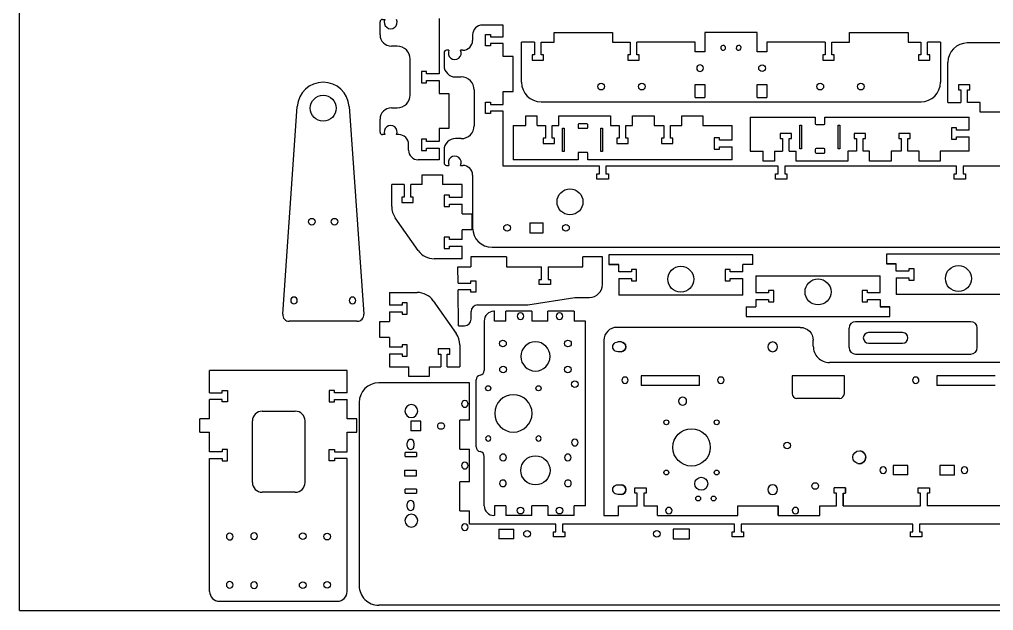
# Model space of a CAD drawing. Header units: millimetres. Extents: x -2 to 1014, y -223 to 1352.
# Drawn here: x -2 to 598, y 589 to 953 of the extents above; entities that cross this region are included whole.
import ezdxf

# ---------------------------------------------------------------- set-up
doc = ezdxf.new("R2010")
doc.units = ezdxf.units.MM
doc.layers.get('0').update_dxf_attribs({"lineweight": 0})

msp = doc.modelspace()

# ---------------------------------------------------------------- linework, layer by layer
at = {"color": 7, "lineweight": -3}
for p, q in [((-2.24, 589.11), (-2.24, 1351.61)), ((219.93, 944.02), (219.93, 951.99)), ((221.43, 953.49), (222.93, 953.49)), ((256.4, 953.99), (256.4, 920.04)), ((295.88, 950.04), (282.97, 950.04)), ((295.88, 942.86), (295.88, 950.04)), ((276.97, 944.04), (276.97, 940.54)), ((284.88, 937.31), (284.88, 944.31)), ((284.88, 944.31), (288.08, 944.31)), ((288.08, 944.31), (288.08, 942.86)), ((288.08, 942.86), (295.88, 942.86)), ((327.14, 945.44), (363.15, 945.44)), ((327.14, 939.44), (327.14, 945.44)), ((363.15, 945.44), (363.15, 939.44)), ((420.09, 945.44), (420.09, 933.44)), ((452.31, 945.44), (420.09, 945.44)), ((452.31, 933.44), (452.31, 945.44)), ((509.25, 945.44), (545.26, 945.44)), ((509.25, 939.44), (509.25, 945.44)), ((545.26, 945.44), (545.26, 939.44)), ((230.5, 937.02), (226.93, 937.02)), ((288.08, 937.31), (284.88, 937.31)), ((295.88, 938.76), (288.08, 938.76)), ((288.08, 938.76), (288.08, 937.31)), ((295.88, 930.76), (295.88, 938.76)), ((307.14, 914.74), (307.14, 939.44)), ((315.09, 939.44), (307.14, 939.44)), ((315.09, 939.44), (315.09, 931.64)), ((319.19, 939.44), (327.14, 939.44)), ((319.19, 931.64), (319.19, 939.44)), ((363.15, 939.44), (374.09, 939.44)), ((374.09, 939.44), (374.09, 931.64)), ((414.09, 939.44), (378.19, 939.44)), ((378.19, 931.64), (378.19, 939.44)), ((414.09, 933.44), (414.09, 939.44)), ((494.21, 939.44), (458.31, 939.44)), ((458.31, 939.44), (458.31, 933.44)), ((494.21, 939.44), (494.21, 931.64)), ((498.31, 939.44), (509.25, 939.44)), ((498.31, 931.64), (498.31, 939.44)), ((545.26, 939.44), (553.21, 939.44)), ((553.21, 939.44), (553.21, 931.64)), ((565.26, 939.44), (557.31, 939.44)), ((557.31, 931.64), (557.31, 939.44)), ((565.26, 939.44), (565.26, 914.74)), ((815.91, 938.99), (581.79, 938.99)), ((259.4, 933.04), (259.4, 925.04)), ((262.4, 934.54), (260.9, 934.54)), ((270.97, 934.54), (269.55, 934.54)), ((301.88, 930.76), (295.88, 930.76)), ((301.88, 909.09), (301.88, 930.76)), ((313.64, 931.64), (313.64, 928.44)), ((315.09, 931.64), (313.64, 931.64)), ((320.64, 931.64), (319.19, 931.64)), ((320.64, 928.44), (320.64, 931.64)), ((372.64, 931.64), (372.64, 928.44)), ((374.09, 931.64), (372.64, 931.64)), ((379.64, 931.64), (378.19, 931.64)), ((379.64, 928.44), (379.64, 931.64)), ((420.09, 933.44), (414.09, 933.44)), ((458.31, 933.44), (452.31, 933.44)), ((492.76, 931.64), (492.76, 928.44)), ((494.21, 931.64), (492.76, 931.64)), ((499.76, 931.64), (498.31, 931.64)), ((499.76, 928.44), (499.76, 931.64)), ((551.76, 931.64), (551.76, 928.44)), ((553.21, 931.64), (551.76, 931.64)), ((558.76, 931.64), (557.31, 931.64)), ((558.76, 928.44), (558.76, 931.64)), ((238.5, 906.99), (238.5, 929.02)), ((313.64, 928.44), (320.64, 928.44)), ((372.64, 928.44), (379.64, 928.44)), ((492.76, 928.44), (499.76, 928.44)), ((551.76, 928.44), (558.76, 928.44)), ((569.79, 902.28), (569.79, 926.99)), ((248.61, 921.49), (245.41, 921.49)), ((245.41, 921.49), (245.41, 914.49)), ((248.61, 920.04), (248.61, 921.49)), ((256.4, 920.04), (248.61, 920.04)), ((245.41, 914.49), (248.61, 914.49)), ((248.61, 914.49), (248.61, 915.94)), ((248.61, 915.94), (256.41, 915.94)), ((256.41, 915.94), (256.41, 907.94)), ((266.4, 918.04), (269.97, 918.04)), ((414.09, 905.46), (414.09, 913.46)), ((414.09, 913.46), (420.09, 913.46)), ((420.09, 913.46), (420.09, 905.46)), ((452.31, 905.46), (452.31, 913.46)), ((452.31, 913.46), (458.31, 913.46)), ((458.31, 913.46), (458.31, 905.46)), ((576.29, 913.28), (576.29, 910.08)), ((583.29, 913.28), (576.29, 913.28)), ((583.29, 910.08), (583.29, 913.28)), ((256.41, 907.94), (262.41, 907.94)), ((262.41, 907.94), (262.41, 886.27)), ((277.97, 910.04), (277.97, 888.01)), ((295.88, 901.09), (295.88, 909.09)), ((295.88, 909.09), (301.88, 909.09)), ((576.29, 910.08), (577.74, 910.08)), ((577.74, 910.08), (577.74, 902.28)), ((581.84, 910.08), (583.29, 910.08)), ((581.84, 902.28), (581.84, 910.08)), ((284.88, 895.54), (284.88, 902.54)), ((284.88, 902.54), (288.08, 902.54)), ((288.08, 902.54), (288.08, 901.09)), ((288.08, 901.09), (295.88, 901.09)), ((319.14, 902.74), (553.26, 902.74)), ((414.09, 905.46), (420.09, 905.46)), ((452.31, 905.46), (458.31, 905.46)), ((569.79, 902.28), (577.74, 902.28)), ((589.79, 902.28), (581.84, 902.28)), ((589.79, 896.28), (589.79, 902.28)), ((159.94, 771.75), (168.95, 899.92)), ((200.87, 899.92), (209.88, 771.75)), ((226.93, 898.99), (230.5, 898.99)), ((288.08, 895.54), (284.88, 895.54)), ((295.87, 896.99), (288.08, 896.99)), ((288.08, 896.99), (288.08, 895.54)), ((295.87, 863.04), (295.87, 896.99)), ((625.8, 896.28), (589.79, 896.28)), ((219.93, 883.99), (219.93, 891.99)), ((309.86, 894.04), (316.81, 894.04)), ((309.86, 888.04), (309.86, 894.04)), ((316.81, 888.04), (316.81, 894.04)), ((330.17, 894.04), (361.95, 894.04)), ((330.17, 888.04), (330.17, 894.04)), ((341.94, 888.66), (341.94, 886.9)), ((347.44, 889.16), (342.44, 889.16)), ((347.94, 886.9), (347.94, 888.66)), ((361.95, 894.04), (361.95, 888.04)), ((375.41, 894.04), (388.81, 894.04)), ((375.41, 888.04), (375.41, 894.04)), ((388.81, 894.04), (388.81, 888.04)), ((405.91, 894.04), (418.86, 894.04)), ((405.91, 888.04), (405.91, 894.04)), ((418.86, 894.04), (418.86, 888.04)), ((448.02, 893.23), (488.1, 893.23)), ((448.02, 893.23), (448.02, 872.23)), ((488.1, 893.23), (488.1, 889.23)), ((488.6, 888.73), (493.6, 888.73)), ((494.1, 893.23), (583.02, 893.23)), ((494.1, 889.23), (494.1, 893.23)), ((583.02, 885.33), (583.02, 893.23)), ((222.93, 882.49), (221.43, 882.49)), ((231.5, 882.49), (230.08, 882.49)), ((262.41, 886.27), (256.41, 886.27)), ((256.41, 886.27), (256.41, 878.27)), ((301.86, 888.04), (309.86, 888.04)), ((301.86, 888.04), (301.86, 867.04)), ((316.81, 888.04), (321.81, 888.04)), ((321.81, 888.04), (321.81, 880.24)), ((325.91, 888.04), (330.17, 888.04)), ((325.91, 880.24), (325.91, 888.04)), ((332.4, 872.04), (332.4, 886.44)), ((332.4, 886.44), (333.4, 886.44)), ((333.4, 886.44), (333.4, 872.04)), ((342.44, 886.4), (347.44, 886.4)), ((356.03, 872.04), (356.03, 886.44)), ((356.03, 886.44), (357.06, 886.44)), ((357.06, 886.44), (357.06, 872.04)), ((361.95, 888.04), (367.31, 888.04)), ((367.31, 888.04), (367.31, 880.24)), ((371.41, 888.04), (375.41, 888.04)), ((371.41, 880.24), (371.41, 888.04)), ((388.81, 888.04), (394.81, 888.04)), ((394.81, 888.04), (394.81, 880.24)), ((398.91, 888.04), (405.91, 888.04)), ((398.91, 880.24), (398.91, 888.04)), ((418.86, 888.04), (436.86, 888.04)), ((436.86, 879.04), (436.86, 888.04)), ((466.52, 883.23), (466.52, 880.03)), ((473.52, 883.23), (466.52, 883.23)), ((473.52, 880.03), (473.52, 883.23)), ((478.56, 873.83), (478.56, 888.23)), ((478.56, 888.23), (479.56, 888.23)), ((479.56, 888.23), (479.56, 873.83)), ((502.19, 873.83), (502.19, 888.23)), ((502.19, 888.23), (503.22, 888.23)), ((503.22, 888.23), (503.22, 873.83)), ((512.02, 883.23), (512.02, 880.03)), ((519.02, 883.23), (512.02, 883.23)), ((519.02, 880.03), (519.02, 883.23)), ((539.52, 883.23), (539.52, 880.03)), ((546.52, 883.23), (539.52, 883.23)), ((546.52, 880.03), (546.52, 883.23)), ((572.02, 886.78), (572.02, 879.78)), ((575.22, 886.78), (572.02, 886.78)), ((575.22, 885.33), (575.22, 886.78)), ((583.02, 885.33), (575.22, 885.33)), ((237.5, 872.99), (237.5, 876.49)), ((248.61, 879.72), (245.41, 879.72)), ((245.41, 879.72), (245.41, 872.72)), ((248.61, 878.27), (248.61, 879.72)), ((256.41, 878.27), (248.61, 878.27)), ((269.97, 880.01), (266.4, 880.01)), ((320.36, 880.24), (320.36, 877.04)), ((321.81, 880.24), (320.36, 880.24)), ((320.36, 877.04), (327.36, 877.04)), ((327.36, 880.24), (325.91, 880.24)), ((327.36, 877.04), (327.36, 880.24)), ((365.86, 880.24), (365.86, 877.04)), ((367.31, 880.24), (365.86, 880.24)), ((365.86, 877.04), (372.86, 877.04)), ((372.86, 880.24), (371.41, 880.24)), ((372.86, 877.04), (372.86, 880.24)), ((393.36, 880.24), (393.36, 877.04)), ((394.81, 880.24), (393.36, 880.24)), ((393.36, 877.04), (400.36, 877.04)), ((400.36, 880.24), (398.91, 880.24)), ((400.36, 877.04), (400.36, 880.24)), ((425.86, 880.49), (425.86, 873.49)), ((429.06, 880.49), (425.86, 880.49)), ((429.06, 879.04), (429.06, 880.49)), ((436.86, 879.04), (429.06, 879.04)), ((466.52, 880.03), (467.97, 880.03)), ((467.97, 880.03), (467.97, 872.23)), ((472.07, 880.03), (473.52, 880.03)), ((472.07, 872.23), (472.07, 880.03)), ((512.02, 880.03), (513.47, 880.03)), ((513.47, 880.03), (513.47, 872.23)), ((517.57, 880.03), (519.02, 880.03)), ((517.57, 872.23), (517.57, 880.03)), ((539.52, 880.03), (540.97, 880.03)), ((540.97, 880.03), (540.97, 872.23)), ((545.07, 880.03), (546.52, 880.03)), ((545.07, 872.23), (545.07, 880.03)), ((572.02, 879.78), (575.22, 879.78)), ((575.22, 881.23), (583.02, 881.23)), ((575.22, 879.78), (575.22, 881.23)), ((583.02, 872.23), (583.02, 881.23)), ((245.41, 872.72), (248.61, 872.72)), ((248.61, 872.72), (248.61, 874.17)), ((248.61, 874.17), (256.41, 874.17)), ((256.41, 874.17), (256.41, 866.99)), ((259.4, 873.01), (259.4, 865.04)), ((333.4, 872.04), (332.4, 872.04)), ((341.94, 871.04), (341.94, 867.04)), ((347.44, 871.54), (342.44, 871.54)), ((347.94, 867.04), (347.94, 871.04)), ((357.06, 872.04), (356.03, 872.04)), ((425.86, 873.49), (429.06, 873.49)), ((429.06, 874.94), (436.86, 874.94)), ((429.06, 873.49), (429.06, 874.94)), ((436.86, 867.04), (436.86, 874.94)), ((448.02, 872.23), (456.02, 872.23)), ((456.02, 866.23), (456.02, 872.23)), ((462.97, 872.23), (462.97, 866.23)), ((462.97, 872.23), (467.97, 872.23)), ((472.07, 872.23), (476.33, 872.23)), ((476.33, 866.23), (476.33, 872.23)), ((479.56, 873.83), (478.56, 873.83)), ((488.1, 873.37), (488.1, 871.61)), ((493.6, 873.87), (488.6, 873.87)), ((488.6, 871.11), (493.6, 871.11)), ((494.1, 871.61), (494.1, 873.37)), ((503.22, 873.83), (502.19, 873.83)), ((508.11, 872.23), (508.11, 866.23)), ((513.47, 872.23), (508.11, 872.23)), ((521.57, 872.23), (517.57, 872.23)), ((521.57, 866.23), (521.57, 872.23)), ((534.97, 872.23), (534.97, 866.23)), ((540.97, 872.23), (534.97, 872.23)), ((552.07, 872.23), (545.07, 872.23)), ((552.07, 866.23), (552.07, 872.23)), ((565.02, 872.23), (565.02, 866.23)), ((583.02, 872.23), (565.02, 872.23)), ((256.41, 866.99), (243.5, 866.99)), ((341.94, 867.04), (301.86, 867.04)), ((436.86, 867.04), (347.94, 867.04)), ((462.97, 866.23), (456.02, 866.23)), ((508.11, 866.23), (476.33, 866.23)), ((534.97, 866.23), (521.57, 866.23)), ((565.02, 866.23), (552.07, 866.23)), ((260.9, 863.54), (262.4, 863.54)), ((269.55, 863.54), (270.97, 863.54)), ((355.06, 863.04), (295.87, 863.04)), ((355.06, 858.24), (355.06, 863.04)), ((465.31, 863.04), (359.16, 863.04)), ((359.16, 863.04), (359.16, 858.24)), ((465.31, 858.24), (465.31, 863.04)), ((575.06, 863.04), (469.41, 863.04)), ((469.41, 863.04), (469.41, 858.24)), ((575.06, 858.24), (575.06, 863.04)), ((685.06, 863.04), (579.16, 863.04)), ((579.16, 863.04), (579.16, 858.24)), ((245.91, 857.72), (258.48, 857.72)), ((245.91, 851.72), (245.91, 857.72)), ((258.48, 857.72), (258.48, 851.72)), ((276.97, 857.54), (276.97, 825.04)), ((353.61, 855.04), (353.61, 858.24)), ((353.61, 858.24), (355.06, 858.24)), ((360.61, 855.04), (353.61, 855.04)), ((359.16, 858.24), (360.61, 858.24)), ((360.61, 858.24), (360.61, 855.04)), ((463.61, 858.24), (465.31, 858.24)), ((463.61, 855.04), (463.61, 858.24)), ((470.61, 855.04), (463.61, 855.04)), ((469.41, 858.24), (470.61, 858.24)), ((470.61, 858.24), (470.61, 855.04)), ((573.61, 858.24), (575.06, 858.24)), ((573.61, 855.04), (573.61, 858.24)), ((580.61, 855.04), (573.61, 855.04)), ((579.16, 858.24), (580.61, 858.24)), ((580.61, 858.24), (580.61, 855.04)), ((234.81, 851.72), (227.14, 851.72)), ((227.14, 838.1), (227.14, 851.72)), ((234.81, 851.72), (234.81, 843.92)), ((238.91, 843.92), (238.91, 851.72)), ((245.91, 851.72), (238.91, 851.72)), ((270.48, 851.72), (258.48, 851.72)), ((270.48, 843.77), (270.48, 851.72)), ((234.81, 843.92), (233.36, 843.92)), ((233.36, 843.92), (233.36, 840.72)), ((233.36, 840.72), (240.36, 840.72)), ((240.36, 843.92), (238.91, 843.92)), ((240.36, 840.72), (240.36, 843.92)), ((259.48, 845.22), (259.48, 838.22)), ((262.68, 845.22), (259.48, 845.22)), ((262.68, 843.77), (262.68, 845.22)), ((270.48, 843.77), (262.68, 843.77)), ((259.48, 838.22), (262.68, 838.22)), ((262.68, 839.67), (270.48, 839.67)), ((262.68, 838.22), (262.68, 839.67)), ((270.48, 833.67), (270.48, 839.67)), ((243.5, 811.04), (229.33, 831.21)), ((270.48, 833.67), (276.48, 833.67)), ((276.48, 833.67), (276.48, 823.77)), ((270.48, 817.77), (270.48, 823.77)), ((276.48, 823.77), (270.48, 823.77)), ((312.23, 828.04), (312.23, 822.04)), ((312.23, 828.04), (320.44, 828.04)), ((320.44, 822.04), (320.44, 828.04)), ((259.48, 819.22), (259.48, 812.22)), ((262.68, 819.22), (259.48, 819.22)), ((262.68, 817.77), (262.68, 819.22)), ((270.48, 817.77), (262.68, 817.77)), ((312.23, 822.04), (320.44, 822.04)), ((259.48, 812.22), (262.68, 812.22)), ((262.68, 813.67), (270.48, 813.67)), ((262.68, 812.22), (262.68, 813.67)), ((270.48, 805.94), (270.48, 813.67)), ((288.97, 813.04), (975.24, 813.04)), ((270.48, 805.94), (253.32, 805.94)), ((275.94, 807.07), (275.94, 801.07)), ((297.94, 807.07), (275.94, 807.07)), ((297.94, 807.07), (297.94, 801.07)), ((356.97, 807.07), (344.97, 807.07)), ((344.97, 801.07), (344.97, 807.07)), ((356.97, 790.14), (356.97, 807.07)), ((449.54, 808.45), (360.99, 808.45)), ((360.99, 808.45), (360.99, 802.45)), ((449.54, 802.45), (449.54, 808.45)), ((620.6, 808.86), (532.05, 808.86)), ((532.05, 808.86), (532.05, 802.86)), ((267.94, 801.07), (275.94, 801.07)), ((268.01, 790.88), (267.94, 801.07)), ((297.94, 801.07), (319.36, 801.07)), ((319.36, 793.27), (319.36, 801.07)), ((323.46, 801.07), (344.97, 801.07)), ((323.46, 801.07), (323.46, 793.27)), ((360.99, 802.45), (366.99, 802.45)), ((366.99, 802.45), (360.99, 802.45)), ((366.99, 798), (366.99, 802.45)), ((377.99, 799.45), (374.79, 799.45)), ((374.79, 799.45), (374.79, 798)), ((377.99, 792.45), (377.99, 799.45)), ((432.54, 799.45), (432.54, 792.45)), ((435.74, 799.45), (432.54, 799.45)), ((435.74, 798), (435.74, 799.45)), ((449.54, 802.45), (443.54, 802.45)), ((443.54, 798), (443.54, 802.45)), ((532.05, 802.86), (538.05, 802.86)), ((538.05, 802.86), (532.05, 802.86)), ((538.05, 798.41), (538.05, 802.86)), ((545.85, 798.41), (538.05, 798.41)), ((549.05, 799.86), (545.85, 799.86)), ((545.85, 799.86), (545.85, 798.41)), ((549.05, 792.86), (549.05, 799.86)), ((275.81, 790.93), (275.81, 792.38)), ((275.81, 792.38), (279.01, 792.38)), ((279.01, 792.38), (279.01, 785.38)), ((317.91, 790.07), (317.91, 793.27)), ((317.91, 793.27), (319.36, 793.27)), ((323.46, 793.27), (324.91, 793.27)), ((324.91, 793.27), (324.91, 790.07)), ((374.79, 798), (366.99, 798)), ((366.99, 793.9), (374.79, 793.9)), ((366.99, 793.9), (366.99, 783.45)), ((374.79, 793.9), (374.79, 792.45)), ((374.79, 792.45), (377.99, 792.45)), ((432.54, 792.45), (435.74, 792.45)), ((443.54, 798), (435.74, 798)), ((435.74, 793.9), (443.54, 793.9)), ((435.74, 792.45), (435.74, 793.9)), ((443.54, 783.45), (443.54, 793.9)), ((451.55, 795.43), (528.1, 795.43)), ((451.55, 795.43), (451.55, 784.98)), ((528.1, 784.98), (528.1, 795.43)), ((538.05, 794.31), (545.85, 794.31)), ((538.05, 794.31), (538.05, 783.86)), ((545.85, 794.31), (545.85, 792.86)), ((545.85, 792.86), (549.05, 792.86)), ((268.01, 790.88), (275.81, 790.93)), ((275.81, 786.83), (268.03, 786.78)), ((268.18, 764.69), (268.03, 786.78)), ((275.81, 785.38), (275.81, 786.83)), ((324.91, 790.07), (317.91, 790.07)), ((459.35, 786.43), (459.35, 784.98)), ((462.55, 786.43), (459.35, 786.43)), ((462.55, 779.43), (462.55, 786.43)), ((520.3, 786.43), (517.1, 786.43)), ((517.1, 786.43), (517.1, 779.43)), ((520.3, 784.98), (520.3, 786.43)), ((225.72, 785.16), (242.89, 785.16)), ((225.72, 785.16), (225.72, 777.43)), ((279.01, 785.38), (275.81, 785.38)), ((310.97, 777.48), (340.02, 782.14)), ((340.02, 782.14), (348.97, 782.14)), ((443.54, 783.45), (366.99, 783.45)), ((459.35, 784.98), (451.55, 784.98)), ((451.55, 780.88), (459.35, 780.88)), ((451.55, 780.88), (451.55, 776.43)), ((459.35, 780.88), (459.35, 779.43)), ((528.1, 784.98), (520.3, 784.98)), ((520.3, 780.88), (528.1, 780.88)), ((520.3, 779.43), (520.3, 780.88)), ((528.1, 780.88), (528.1, 776.43)), ((614.6, 783.86), (538.05, 783.86)), ((233.52, 777.43), (225.72, 777.43)), ((233.52, 778.88), (233.52, 777.43)), ((236.72, 778.88), (233.52, 778.88)), ((236.72, 771.88), (236.72, 778.88)), ((252.71, 780.06), (266.88, 759.89)), ((280.04, 777.48), (310.97, 777.48)), ((445.55, 776.43), (451.55, 776.43)), ((445.55, 776.43), (445.55, 770.43)), ((459.35, 779.43), (462.55, 779.43)), ((517.1, 779.43), (520.3, 779.43)), ((534.1, 776.43), (528.1, 776.43)), ((528.1, 776.43), (534.1, 776.43)), ((534.1, 770.43), (534.1, 776.43)), ((225.72, 773.33), (233.52, 773.33)), ((225.72, 773.33), (225.72, 767.33)), ((233.52, 773.33), (233.52, 771.88)), ((233.52, 771.88), (236.72, 771.88)), ((276.04, 768.69), (276.04, 773.48)), ((290.48, 773.57), (290.1, 773.57)), ((290.48, 767.57), (290.48, 773.57)), ((297.47, 767.57), (297.47, 773.57)), ((313.53, 773.57), (297.47, 773.57)), ((313.53, 773.57), (313.53, 767.57)), ((323.4, 767.57), (323.4, 773.57)), ((339.46, 773.57), (323.4, 773.57)), ((339.46, 773.57), (339.46, 767.57)), ((445.55, 770.43), (534.1, 770.43)), ((184.91, 767.47), (163.93, 767.47)), ((205.89, 767.47), (184.91, 767.47)), ((219.72, 767.33), (225.72, 767.33)), ((219.72, 757.43), (219.72, 767.33)), ((268.18, 764.69), (272.04, 764.69)), ((284.1, 767.57), (284.1, 737.17)), ((297.47, 767.57), (290.48, 767.57)), ((323.4, 767.57), (313.53, 767.57)), ((346.45, 767.57), (339.46, 767.57)), ((346.45, 653.7), (346.45, 767.57)), ((478.87, 763.68), (365.87, 763.68)), ((508.93, 751.18), (508.93, 763.18)), ((583.93, 767.18), (512.93, 767.18)), ((587.93, 751.18), (587.93, 763.18)), ((225.72, 757.43), (219.72, 757.43)), ((225.72, 757.43), (225.72, 751.43)), ((541.93, 760.43), (520.93, 760.43)), ((233.52, 751.43), (225.72, 751.43)), ((233.52, 752.88), (233.52, 751.43)), ((236.72, 752.88), (233.52, 752.88)), ((236.72, 745.88), (236.72, 752.88)), ((262.84, 750.38), (255.84, 750.38)), ((255.84, 750.38), (255.84, 747.18)), ((262.84, 747.18), (262.84, 750.38)), ((269.06, 752.99), (269.06, 739.38)), ((357.87, 755.68), (357.87, 647.68)), ((357.87, 755.68), (357.87, 647.68)), ((368.43, 754.68), (366.37, 754.68)), ((486.87, 752.06), (486.87, 755.68)), ((520.93, 753.93), (541.93, 753.93)), ((225.72, 747.33), (233.52, 747.33)), ((225.72, 747.33), (225.72, 739.38)), ((233.52, 747.33), (233.52, 745.88)), ((233.52, 745.88), (236.72, 745.88)), ((255.84, 747.18), (257.29, 747.18)), ((257.29, 747.18), (257.29, 739.38)), ((261.39, 739.38), (261.39, 747.18)), ((261.39, 747.18), (262.84, 747.18)), ((368.43, 748.68), (366.37, 748.68)), ((512.93, 747.18), (583.93, 747.18)), ((225.72, 739.38), (237.72, 739.38)), ((237.72, 733.38), (237.72, 739.38)), ((250.29, 739.38), (250.29, 733.38)), ((250.29, 739.38), (257.29, 739.38)), ((261.39, 739.38), (269.06, 739.38)), ((610.99, 742.06), (496.87, 742.06)), ((199.64, 737.02), (114.94, 737.02)), ((114.94, 723.29), (114.94, 737.02)), ((199.64, 723.29), (199.64, 737.02)), ((250.29, 733.38), (237.72, 733.38)), ((416.87, 733.89), (380.87, 733.89)), ((380.87, 733.89), (380.87, 727.89)), ((416.87, 727.89), (416.87, 733.89)), ((416.87, 727.89), (416.87, 733.89)), ((473.84, 733.89), (473.84, 722.89)), ((506.04, 733.89), (473.84, 733.89)), ((506.04, 722.89), (506.04, 733.89)), ((506.04, 722.89), (506.04, 733.89)), ((598.99, 733.89), (562.99, 733.89)), ((562.99, 733.89), (562.99, 727.89)), ((275.14, 729.45), (219.1, 729.45)), ((275.14, 706.4), (275.14, 729.45)), ((279.1, 690.02), (279.1, 731.25)), ((416.87, 727.89), (380.87, 727.89)), ((598.99, 727.89), (562.99, 727.89)), ((114.94, 723.29), (122.74, 723.29)), ((122.74, 723.29), (122.74, 724.74)), ((122.74, 724.74), (125.94, 724.74)), ((125.94, 724.74), (125.94, 717.74)), ((188.64, 724.74), (188.64, 717.74)), ((191.84, 724.74), (188.64, 724.74)), ((191.84, 723.29), (191.84, 724.74)), ((199.64, 723.29), (191.84, 723.29)), ((122.74, 719.19), (114.94, 719.19)), ((114.94, 707.19), (114.94, 719.19)), ((122.74, 717.74), (122.74, 719.19)), ((125.94, 717.74), (122.74, 717.74)), ((188.64, 717.74), (191.84, 717.74)), ((191.84, 719.19), (199.64, 719.19)), ((191.84, 717.74), (191.84, 719.19)), ((199.64, 707.19), (199.64, 719.19)), ((207.1, 717.45), (207.1, 604.37)), ((503.04, 719.89), (476.84, 719.89)), ((147.29, 712.02), (167.72, 712.02)), ((114.94, 707.19), (108.94, 707.19)), ((108.94, 698.98), (108.94, 707.19)), ((141.29, 668.02), (141.29, 706.02)), ((173.72, 668.02), (173.72, 706.02)), ((205.64, 707.19), (199.64, 707.19)), ((205.64, 698.98), (205.64, 707.19)), ((238.97, 705.93), (238.97, 699.93)), ((244.97, 705.93), (238.97, 705.93)), ((244.97, 699.93), (244.97, 705.93)), ((269.14, 688.5), (269.14, 706.4)), ((275.14, 706.4), (269.14, 706.4)), ((108.94, 698.98), (114.94, 698.98)), ((114.94, 686.98), (114.94, 698.98)), ((199.64, 698.98), (205.64, 698.98)), ((199.64, 686.98), (199.64, 698.98)), ((244.97, 699.93), (238.97, 699.93)), ((236.74, 690.51), (236.74, 692.56)), ((240.84, 692.56), (240.84, 690.51)), ((122.74, 686.98), (114.94, 686.98)), ((122.74, 688.43), (122.74, 686.98)), ((125.94, 688.43), (122.74, 688.43)), ((125.94, 681.43), (125.94, 688.43)), ((188.64, 681.43), (188.64, 688.43)), ((188.64, 688.43), (191.84, 688.43)), ((191.84, 688.43), (191.84, 686.98)), ((191.84, 686.98), (199.64, 686.98)), ((235.37, 684.09), (235.37, 686.59)), ((242.37, 686.59), (235.37, 686.59)), ((242.37, 686.59), (242.37, 684.09)), ((269.14, 688.5), (275.14, 688.5)), ((275.14, 668.4), (275.14, 688.5)), ((114.94, 682.88), (122.74, 682.88)), ((114.94, 600.84), (114.94, 682.88)), ((122.74, 682.88), (122.74, 681.43)), ((122.74, 681.43), (125.94, 681.43)), ((191.84, 681.43), (188.64, 681.43)), ((199.64, 682.88), (191.84, 682.88)), ((191.84, 682.88), (191.84, 681.43)), ((199.64, 600.84), (199.64, 682.88)), ((235.37, 684.09), (242.37, 684.09)), ((284.1, 653.7), (284.1, 684.1)), ((536.05, 678.61), (536.05, 672.7)), ((545.05, 678.61), (536.05, 678.61)), ((545.05, 672.7), (545.05, 678.61)), ((545.05, 672.7), (545.05, 678.61)), ((564.95, 678.61), (564.95, 672.61)), ((573.95, 678.61), (564.95, 678.61)), ((573.95, 672.61), (573.95, 678.61)), ((573.95, 672.61), (573.95, 678.61)), ((235.26, 671.89), (235.26, 675.59)), ((235.26, 675.59), (242.26, 675.59)), ((242.26, 675.59), (242.26, 671.89)), ((545.05, 672.7), (536.05, 672.7)), ((573.95, 672.61), (564.95, 672.61)), ((242.26, 671.89), (235.26, 671.89)), ((269.14, 650.5), (269.14, 668.4)), ((275.14, 668.4), (269.14, 668.4)), ((366.37, 666.68), (368.43, 666.68)), ((167.72, 662.02), (147.29, 662.02)), ((235.37, 661.39), (235.37, 663.89)), ((242.37, 663.89), (235.37, 663.89)), ((235.37, 661.39), (242.37, 661.39)), ((242.37, 663.89), (242.37, 661.39)), ((368.43, 660.68), (366.37, 660.68)), ((376.98, 664.68), (383.98, 664.68)), ((376.98, 661.49), (376.98, 664.68)), ((378.43, 661.49), (376.98, 661.49)), ((378.43, 653.69), (378.43, 661.49)), ((382.53, 661.49), (382.53, 653.69)), ((382.53, 661.49), (382.53, 653.69)), ((383.98, 661.49), (382.53, 661.49)), ((383.98, 664.68), (383.98, 661.49)), ((383.98, 664.68), (383.98, 661.49)), ((499.72, 661.48), (499.72, 664.68)), ((506.72, 664.68), (499.72, 664.68)), ((501.17, 661.48), (499.72, 661.48)), ((501.17, 653.68), (501.17, 661.48)), ((505.27, 661.48), (505.27, 653.68)), ((505.27, 661.48), (506.72, 661.48)), ((505.27, 653.68), (505.27, 661.48)), ((506.72, 664.68), (506.72, 661.48)), ((506.72, 661.48), (506.72, 664.68)), ((551.49, 661.48), (551.49, 664.68)), ((551.49, 664.68), (558.49, 664.68)), ((552.94, 661.48), (551.49, 661.48)), ((552.94, 653.68), (552.94, 661.48)), ((557.04, 661.48), (557.04, 653.68)), ((558.49, 661.48), (557.04, 661.48)), ((557.04, 661.48), (557.04, 653.68)), ((558.49, 664.68), (558.49, 661.48)), ((558.49, 664.68), (558.49, 661.48)), ((236.74, 652.86), (236.74, 654.91)), ((240.84, 654.91), (240.84, 652.86)), ((269.14, 650.5), (275.15, 650.5)), ((275.15, 642.45), (275.15, 650.5)), ((290.48, 653.7), (290.48, 647.7)), ((297.47, 653.7), (290.48, 653.7)), ((297.47, 653.7), (297.47, 647.7)), ((313.53, 647.7), (313.53, 653.7)), ((323.4, 653.7), (313.53, 653.7)), ((323.4, 653.7), (323.4, 647.7)), ((339.46, 647.7), (339.46, 653.7)), ((346.45, 653.7), (339.46, 653.7)), ((366.88, 647.68), (366.88, 653.69)), ((366.88, 653.69), (378.43, 653.69)), ((382.53, 653.69), (390.88, 653.69)), ((390.88, 647.68), (390.88, 653.69)), ((390.88, 647.68), (390.88, 653.69)), ((440.42, 647.68), (440.42, 653.68)), ((440.42, 653.68), (465.32, 653.68)), ((465.32, 647.68), (465.32, 653.68)), ((465.32, 653.68), (465.32, 647.68)), ((490.99, 647.68), (490.99, 653.68)), ((490.99, 653.68), (501.17, 653.68)), ((505.27, 653.68), (552.94, 653.68)), ((604.71, 653.68), (557.04, 653.68)), ((328.3, 642.45), (275.15, 642.45)), ((290.48, 647.7), (290.1, 647.7)), ((313.53, 647.7), (297.47, 647.7)), ((339.46, 647.7), (323.4, 647.7)), ((328.3, 637.64), (328.3, 642.45)), ((438.3, 642.45), (332.4, 642.45)), ((332.4, 642.45), (332.4, 637.64)), ((357.87, 647.68), (366.88, 647.68)), ((390.88, 647.68), (440.42, 647.68)), ((438.3, 637.64), (438.3, 642.45)), ((548.3, 642.45), (442.4, 642.45)), ((442.4, 642.45), (442.4, 637.64)), ((465.32, 647.68), (490.99, 647.68)), ((548.3, 637.64), (548.3, 642.45)), ((658.3, 642.37), (552.4, 642.37)), ((552.4, 642.37), (552.4, 637.64)), ((293.15, 639.25), (293.15, 633.25)), ((293.15, 639.25), (302.3, 639.25)), ((302.29, 633.25), (302.29, 639.25)), ((302.3, 633.25), (302.3, 639.25)), ((326.85, 637.64), (328.3, 637.64)), ((326.85, 634.44), (326.85, 637.64)), ((332.4, 637.64), (333.85, 637.64)), ((333.85, 637.64), (333.85, 634.44)), ((400.52, 639.25), (400.52, 633.25)), ((410.52, 639.25), (400.52, 639.25)), ((410.52, 633.25), (410.52, 639.25)), ((436.85, 637.64), (438.3, 637.64)), ((436.85, 634.44), (436.85, 637.64)), ((442.4, 637.64), (443.85, 637.64)), ((443.85, 637.64), (443.85, 634.44)), ((546.85, 637.64), (548.3, 637.64)), ((546.85, 634.44), (546.85, 637.64)), ((552.4, 637.64), (553.85, 637.64)), ((553.85, 637.64), (553.85, 634.44)), ((302.3, 633.25), (293.15, 633.25)), ((333.85, 634.44), (326.85, 634.44)), ((400.52, 633.25), (410.52, 633.25)), ((443.85, 634.44), (436.85, 634.44)), ((553.85, 634.44), (546.85, 634.44)), ((120.94, 594.84), (193.64, 594.84)), ((-2.24, 589.11), (1013.76, 589.11)), ((991.6, 592.37), (219.1, 592.37))]:
    msp.add_line(p, q, dxfattribs=at)
at = {"color": 7, "lineweight": -3, "extrusion": (-4.74344e-31, 3.05311e-16, -1)}
msp.add_circle((-417.09, 923.45), 2.05, dxfattribs=at)
at = {"color": 7, "lineweight": -3}
for centre, radius in [((455.31, 923.45), 2.05), ((356.2, 912.09), 2.05), ((381.2, 912.09), 2.05), ((491.2, 912.09), 2.05), ((516.2, 912.09), 2.05), ((184.91, 898.8), 8), ((336.97, 841.04), 8), ((177.91, 828.82), 2.05), ((191.91, 828.82), 2.05), ((298.18, 825.04), 2.05), ((334.49, 825.04), 2.05), ((405.26, 793.38), 8), ((576.32, 793.79), 8), ((489.82, 785.51), 8), ((295.67, 753.75), 2.05), ((335.74, 753.75), 2.05), ((295.72, 737.75), 2.05), ((335.64, 737.75), 2.05), ((286.6, 726.13), 1.6), ((317.6, 726.13), 1.6), ((339.94, 728.63), 2.05), ((257.5, 702.87), 2.05), ((315.69, 675.52), 9), ((306.48, 650.7), 2.05), ((330.45, 650.7), 2.05), ((172.29, 635), 2.05), ((187.29, 634.68), 2.05), ((310.52, 636.33), 2.05), ((390.52, 636.33), 2.05), ((172.29, 604.8), 2.05), ((187.29, 604.89), 2.05)]:
    msp.add_circle(centre, radius, dxfattribs=at)
at = {"color": 7, "lineweight": -3, "extrusion": (5.96745e-15, 9.32015e-15, -1)}
for centre in [(-166.91, 780.3), (-202.91, 780.3)]:
    msp.add_circle(centre, 2.05, dxfattribs=at)
at = {"color": 7, "lineweight": -3, "extrusion": (9.38138e-15, -2.69801e-15, -1)}
for centre, radius in [((-306.48, 770.57), 2.05), ((-330.45, 770.57), 2.05), ((-315.69, 745.75), 9), ((-302.1, 710.63), 11.5), ((-286.6, 695.13), 1.6), ((-317.6, 695.13), 1.6), ((-339.94, 692.63), 2.05), ((-295.72, 683.52), 2.05), ((-335.64, 683.52), 2.05), ((-295.67, 667.52), 2.05), ((-335.74, 667.52), 2.05)]:
    msp.add_circle(centre, radius, dxfattribs=at)
at = {"color": 7, "lineweight": -3, "extrusion": (0, 0, -1)}
for centre, radius in [((-406.36, 718.16), 2.5), ((-272.14, 716.45), 2.05), ((-272.14, 678.45), 2.05), ((-272.15, 640.45), 2.05)]:
    msp.add_circle(centre, radius, dxfattribs=at)
at = {"color": 7, "lineweight": -3, "extrusion": (-6.77626e-21, -1.11193e-41, -1)}
msp.add_circle((-239.23, 712.06), 3.97, dxfattribs=at)
at = {"color": 7, "lineweight": -3, "extrusion": (-5.0822e-21, -6.25463e-42, -1)}
msp.add_circle((-239.23, 644.52), 3.97, dxfattribs=at)
at = {"color": 7, "lineweight": -3, "extrusion": (6.12303e-17, -1.7345e-32, -1)}
for centre in [(-127.29, 634.68), (-142.29, 635), (-127.29, 604.89), (-142.29, 604.8)]:
    msp.add_circle(centre, 2.05, dxfattribs=at)
at = {"color": 7, "lineweight": -3}
for centre, radius, start, end in [((221.43, 951.99), 1.5, 90, 180), ((226.5, 951.76), 3.97, 154.16581, 25.83419), ((282.97, 944.04), 6, 90, 180), ((226.93, 944.02), 7, 180, 270), ((230.5, 929.02), 8, 360, 90), ((270.97, 940.54), 6, 270, 360), ((431.4, 936.03), 1.5, 273.94838, 95.62107), ((440.93, 936.03), 1.5, 273.94837, 95.62105), ((581.79, 926.99), 12, 90, 180), ((260.9, 933.04), 1.5, 90, 180), ((265.97, 932.81), 3.97, 154.16581, 25.83419), ((266.4, 925.04), 7, 180, 270), ((184.91, 898.8), 16, 4.02205, 175.97795), ((269.97, 910.04), 8, 0, 90), ((319.14, 914.74), 12, 180, 270), ((553.26, 914.74), 12, 270, 360), ((230.5, 906.99), 8, 270, 360), ((226.93, 891.99), 7, 90, 180), ((342.44, 888.66), 0.5, 90, 180), ((347.44, 888.66), 0.5, 360, 90), ((488.6, 889.23), 0.5, 180, 270), ((493.6, 889.23), 0.5, 270, 0), ((221.43, 883.99), 1.5, 180, 270), ((226.5, 884.22), 3.97, 334.16581, 205.83419), ((231.5, 876.49), 6, 0, 90), ((269.97, 888.01), 8, 270, 360), ((342.44, 886.9), 0.5, 180, 270), ((347.44, 886.9), 0.5, 270, 360), ((266.4, 873.01), 7, 90, 180), ((243.5, 872.99), 6, 180, 270), ((342.44, 871.04), 0.5, 90, 180), ((347.44, 871.04), 0.5, 0, 90), ((488.6, 873.37), 0.5, 90, 180), ((488.6, 871.61), 0.5, 180, 270), ((493.6, 873.37), 0.5, 360, 90), ((493.6, 871.61), 0.5, 270, 360), ((260.9, 865.04), 1.5, 180, 270), ((265.97, 865.27), 3.97, 334.16581, 205.83419), ((270.97, 857.54), 6, 0, 90), ((239.14, 838.1), 12, 180, 215.09582), ((288.97, 825.04), 12, 180, 270), ((253.32, 817.94), 12, 215.09582, 270), ((348.97, 790.14), 8, 270, 0), ((242.89, 773.16), 12, 35.09582, 90), ((280.04, 773.48), 4, 90, 180), ((163.93, 771.47), 4, 175.97795, 270), ((205.89, 771.47), 4, 270, 4.02205), ((272.04, 768.69), 4, 270, 0), ((290.1, 767.57), 6, 90, 180), ((512.93, 763.18), 4, 90, 180), ((583.93, 763.18), 4, 0, 90), ((257.06, 752.99), 12, 360, 35.09582), ((520.93, 757.18), 3.25, 90, 270), ((541.93, 757.18), 3.25, 270, 90), ((512.93, 751.18), 4, 180, 270), ((583.93, 751.18), 4, 270, 360), ((282.1, 731.25), 3, 99.59407, 180), ((281.1, 737.17), 3, 279.59407, 0), ((476.84, 722.89), 3, 180, 270), ((503.04, 722.89), 3, 270, 360), ((503.04, 722.89), 3, 270, 360), ((147.29, 706.02), 6, 90, 180), ((167.72, 706.02), 6, 0, 90), ((238.79, 692.56), 2.05, 0, 180), ((238.79, 690.51), 2.05, 180, 0), ((282.1, 690.02), 3, 180, 260.40593), ((281.1, 684.1), 3, 0, 80.40593), ((147.29, 668.02), 6, 180, 270), ((167.72, 668.02), 6, 270, 0), ((238.79, 654.91), 2.05, 0, 180), ((238.79, 652.86), 2.05, 180, 0), ((290.1, 653.7), 6, 180, 270), ((120.94, 600.84), 6, 180, 270), ((193.64, 600.84), 6, 270, 360), ((219.1, 604.37), 12, 179.99983, 270)]:
    msp.add_arc(centre, radius, start, end, dxfattribs=at)
for centre, major_axis, start_param, end_param in [((431.36, 936.02), (-1.49, -0.17), 4.668058, 7.838845), ((440.88, 936.02), (-1.49, -0.17), 4.668058, 7.838845), ((365.87, 755.68), (0, 8), 0, 1.570796), ((365.87, 755.68), (0, 8), 0, 1.570796), ((368.43, 751.68), (0, 3), 3.141593, 6.283185), ((496.87, 752.06), (0, 10), 1.570796, 3.141593), ((219.1, 717.45), (8.49, 8.49), 0.785398, 2.356194), ((515.22, 683.61), (0, 3.97), 2.926976, 6.068569), ((368.43, 663.68), (0, 3), 3.141593, 6.283185)]:
    msp.add_ellipse(centre, major_axis=major_axis, ratio=1, start_param=start_param, end_param=end_param, dxfattribs=at)
at = {"color": 7, "lineweight": -3, "extrusion": (0, 0, -1)}
for centre, major_axis, start_param, end_param in [((478.87, 755.68), (0, -8), 3.141593, 4.712389), ((366.37, 751.68), (0, -3), 0, 3.141593), ((368.43, 751.68), (0, -3), 3.141593, 6.283185), ((366.37, 663.68), (0, -3), 0, 3.141593), ((368.43, 663.68), (0, -3), 3.141593, 6.283185)]:
    msp.add_ellipse(centre, major_axis=major_axis, ratio=1, start_param=start_param, end_param=end_param, dxfattribs=at)
for centre, major_axis in [((461.87, 751.68), (0, -3)), ((370.87, 731.06), (0, -2)), ((429.87, 731.06), (0, -2)), ((549.99, 731.06), (0, -2)), ((530, 675.66), (0, -2.05)), ((580, 675.66), (0, -2.05)), ((461.87, 663.68), (0, -3)), ((397.87, 650.68), (0, -2)), ((475.87, 650.68), (0, -2))]:
    msp.add_ellipse(centre, major_axis=major_axis, ratio=1, dxfattribs=at)
at = {"color": 7, "lineweight": -3}
for centre, major_axis in [((396.36, 705.16), (0, 1.5)), ((427.36, 705.16), (0, 1.5)), ((411.86, 689.66), (0, 11.5)), ((470.83, 690.8), (0, 2.05)), ((515.22, 683.61), (0, 3.97)), ((396.36, 674.16), (0, 1.5)), ((427.36, 674.16), (0, 1.5)), ((417.86, 667.24), (0, 4)), ((487.99, 665.88), (0, 2.05)), ((415.93, 658.18), (0, 1.5)), ((425.46, 658.18), (0, 1.5))]:
    msp.add_ellipse(centre, major_axis=major_axis, ratio=1, dxfattribs=at)

doc.saveas('drawing.dxf')
